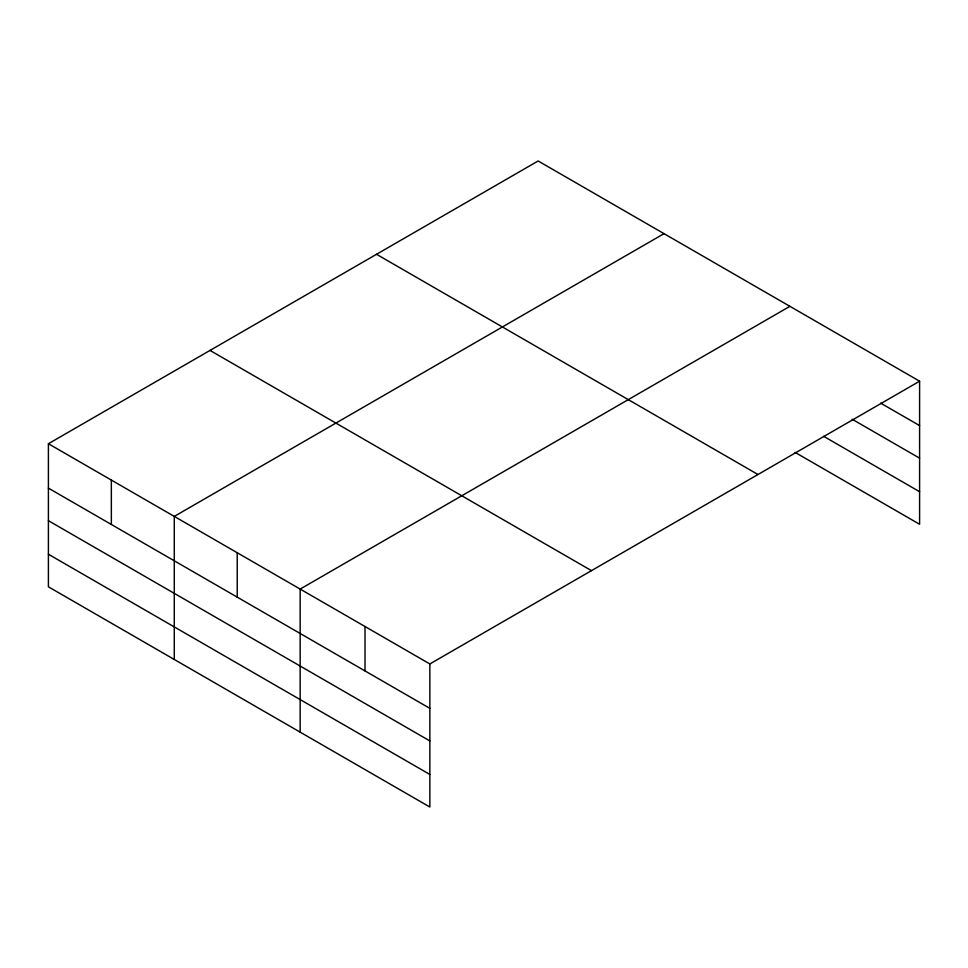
<?xml version="1.0" encoding="UTF-8"?>
<svg xmlns="http://www.w3.org/2000/svg" width="968" height="968" viewBox="0 0 968 968"><rect width="100%" height="100%" fill="white"/><g stroke="black" fill="none" stroke-linecap="round" stroke-linejoin="round"><path stroke-width="1.45" d="M919.6 381.198L538.148 160.978L48.4 443.731L48.4 586.802L429.852 807.022L429.852 663.951L919.6 381.198L919.6 524.269L795.091 452.395M664.024 233.651L174.276 516.404L174.276 659.474M789.912 306.324L300.153 589.076L300.153 732.147M880.686 403.136L919.6 425.605M852.155 419.229L919.6 458.166M823.623 436.302L919.6 491.708M376.528 254.281L757.98 474.514M210.02 350.416L591.472 570.648M48.4 443.731L429.852 663.951M48.4 488.126L429.852 708.358M48.4 520.687L429.852 740.919M48.4 554.24L429.852 774.46M365.009 626.514L365.009 670.921M237.221 552.74L237.221 597.135M111.344 480.067L111.344 524.462"/></g></svg>
